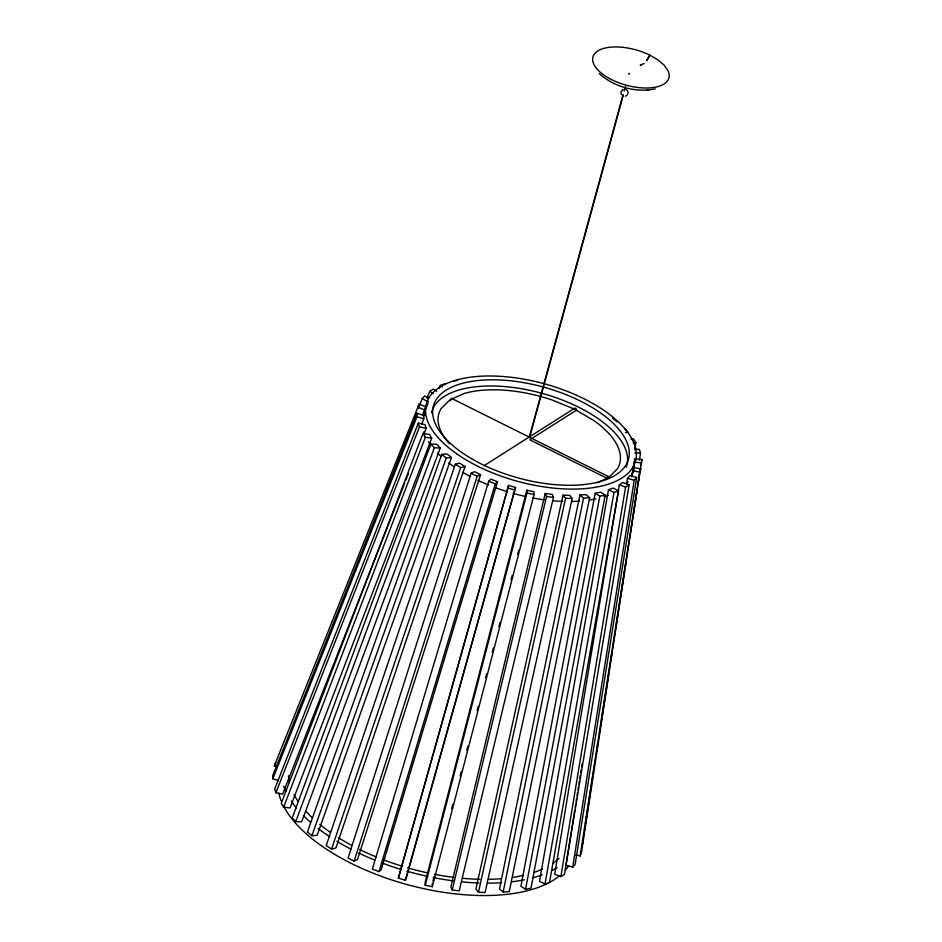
<?xml version="1.0" encoding="UTF-8"?>
<svg xmlns="http://www.w3.org/2000/svg" width="942" height="942" viewBox="0 0 942 942"><rect width="100%" height="100%" fill="white"/><g stroke="black" fill="none" stroke-linecap="round" stroke-linejoin="round"><path stroke-width="1.41" d="M278.22 780.482L272.78 778.798L272.803 775.337L417.012 413.244L423.818 415.351L423.794 418.813L421.616 424.277M272.78 778.798L416.976 416.717L417.012 413.244M582.957 843.243L582.992 839.769M633.342 470.823L634.72 458.648L641.867 459.519L581.402 852.757L580.142 855.913L575.915 855.053M529.251 437.406L529.934 437.641L529.227 437.441L623.015 94.812M450.158 400.691L451.583 398.395L529.286 437.135M607.154 478.96L608.438 476.652L608.379 478.183M631.764 476.522L633.931 467.55L640.96 468.986L639.7 472.142L580.142 855.913M632.023 476.063L634.272 461.545M633.248 471.907L633.931 467.55M583.663 835.424L584.111 832.516M584.558 829.619L585.006 826.711M585.465 823.814L585.912 820.906M586.36 818.009L587.702 809.296M588.385 804.939L588.832 802.042M589.28 799.134L589.727 796.237M590.175 793.329L590.622 790.432M591.081 787.524L591.529 784.627M591.976 781.719L592.648 777.362M593.095 774.465L593.554 771.557M594.002 768.66L594.449 765.752M594.897 762.855L595.344 759.947M595.791 757.05L596.251 754.142M596.698 751.245L598.04 742.532M598.723 738.175L599.171 735.278M599.618 732.37L600.066 729.473M600.513 726.565L600.961 723.668M601.42 720.76L601.867 717.863M602.315 714.954L602.986 710.598M603.433 707.701L603.893 704.793M604.34 701.896L604.788 698.988M605.235 696.091L605.682 693.182M606.13 690.286L607.708 680.124M608.155 677.216L608.603 674.319M609.05 671.411L609.509 668.514M609.957 665.605L610.404 662.709M610.852 659.8L612.206 651.099M612.877 646.742L613.324 643.833M613.772 640.937L614.219 638.028M614.679 635.132L615.126 632.223M615.573 629.327L616.021 626.418M616.468 623.522L618.046 613.36M618.494 610.463L618.941 607.555M619.389 604.646L619.848 601.75M620.295 598.841L620.743 595.945M621.19 593.036L622.768 582.886M623.215 579.978L623.663 577.081M624.11 574.173L624.558 571.276M625.017 568.367L626.359 559.654M626.807 556.757L627.254 553.849M627.937 549.504L628.385 546.596M628.832 543.699L629.28 540.79M629.727 537.894L630.186 534.985M630.634 532.089L631.081 529.18M631.529 526.272L632.2 521.927M632.647 519.018L633.106 516.122M633.554 513.213L634.001 510.317M634.449 507.408L634.896 504.512M635.344 501.603L635.803 498.707M636.25 495.798L636.698 492.901M638.276 482.74L638.723 479.831M639.171 476.935L639.618 474.026M640.065 471.13L640.513 468.221M640.972 465.324L641.867 459.519M574.75 810.155L565.989 865.215L572.701 867.17L575.15 864.426L636.674 477.523L629.951 475.569L627.513 478.324L626.583 484.117M575.209 807.259L575.668 804.362M576.127 801.454L576.586 798.557M577.046 795.66L577.505 792.764M577.976 789.867L578.435 786.97M578.894 784.074L579.354 781.177M579.813 778.269L580.272 775.372M580.731 772.475L581.202 769.579M581.661 766.682L582.121 763.785M572.701 867.17L634.225 480.279L636.674 477.523M639.394 460.332L640.548 453.067L639.359 449.393L635.12 449.24M619.365 484.73L554.673 874.282L560.867 876.661L564.423 874.412L629.115 484.871L622.921 482.481L619.365 484.73L625.559 487.12L629.115 484.871M560.867 876.661L625.559 487.12M634.684 449.946L635.885 442.693L633.507 438.925L630.81 439.078M608.485 489.746L539.495 881.382L544.982 884.114L549.539 882.418L618.541 490.782L613.042 488.062L608.485 489.746L613.984 492.478L618.541 490.782M544.982 884.114L613.984 492.478M595.191 493.219L520.926 886.316L525.554 889.283L530.97 888.212L605.247 495.103L600.619 492.136L595.191 493.219L599.83 496.187L605.247 495.103M525.554 889.283L599.83 496.187M579.907 495.021L499.519 888.93L503.146 892.027L509.269 891.591L589.657 497.694L586.018 494.585L579.907 495.021L583.534 498.13L589.657 497.694M503.146 892.027L583.534 498.13M563.069 495.127L475.934 889.142L478.454 892.262L485.095 892.486L572.23 498.471L569.71 495.351L563.069 495.127L565.6 498.247L572.23 498.471M478.454 892.262L565.6 498.247M545.206 493.514L450.877 886.952L452.231 889.966L459.178 890.849L553.507 497.411L552.165 494.385L545.206 493.514L546.56 496.54L452.231 889.966M526.861 490.229L425.125 882.407L425.254 885.233L432.307 886.728L534.055 494.55L533.914 491.736L526.861 490.229L527.002 493.055L425.254 885.233M432.908 881.064L434.015 876.802M451.713 808.601L452.819 804.338M460.191 775.925L461.297 771.663M466.82 750.338L467.927 746.076M477.147 710.562L478.253 706.3M485.625 677.875L486.731 673.612M492.266 652.3L493.361 648.037M498.895 626.724L500.002 622.462M511.059 579.836L512.165 575.574M517.7 554.261L518.807 549.987M624.134 90.597L624.958 87.736M529.581 437.535L623.298 94.977M624.452 90.726L625.618 86.476M398.372 878.179L508.598 485.389L515.533 487.473L406.379 877.756L405.307 880.264L398.372 878.179L508.598 485.389M405.307 880.264L515.533 487.473M488.698 481.232L372.384 869.03L378.99 871.633L381.239 869.525L497.564 481.727L490.947 479.125L488.698 481.232L495.315 483.835L497.564 481.727M378.99 871.633L495.315 483.835M471.118 473.249L348.069 858.08L354.157 861.106L357.513 859.493L480.561 474.674L474.474 471.636L471.118 473.249L477.205 476.287L480.561 474.674M354.157 861.106L477.205 476.287M451.536 399.573L451.583 398.395M455.316 464.206L326.191 845.633L331.572 849.013L335.917 847.953L465.03 466.537L459.661 463.158L455.316 464.206L460.697 467.597L465.03 466.537M331.572 849.013L460.697 467.597M441.751 454.374L307.398 832.092L311.908 835.707L317.113 835.26L451.465 457.541L446.955 453.926L441.751 454.374L446.261 458L451.465 457.541M311.908 835.707L446.261 458M430.859 444.047L292.267 817.844L295.764 821.601L301.664 821.789L440.255 447.992L436.758 444.235L430.859 444.047L434.356 447.803L440.255 447.992M295.764 821.601L434.356 447.803M439.266 388.186L440.314 385.443L444.871 383.747M422.97 433.532L281.258 803.349L283.648 807.129L290.042 807.965L431.742 438.148L429.364 434.368L422.97 433.532L425.348 437.312L431.742 438.148M283.648 807.129L425.348 437.312M427.044 398.195L429.729 391.354L433.285 389.105L436.794 391.283M424.053 433.779L426.196 428.327L425.007 424.642L418.295 423.158L274.711 789.031L275.9 792.717L282.612 794.2L404.766 482.928M424.159 412.349L425.242 409.617M275.9 792.717L419.496 426.832L418.295 423.158M405.837 480.196L408.522 473.379M277.042 766.894L274.358 765.822L275.617 762.655M419.143 404.083L417.883 407.238L424.583 409.911L425.843 406.756L419.143 404.083L274.358 765.822M386.244 488.933L387.88 484.824M403.117 446.543L404.754 442.446M406.932 436.982L408.569 432.873M410.747 427.409L412.372 423.311M418.366 408.275L422.181 398.702L424.618 395.946L428.445 397.865M423.111 415.563L428.009 403.258M424.465 415.552L425.548 412.808M422.405 415.363L425.843 406.756M622.909 89.396L620.955 91.704L621.437 94.683M483.894 465.807L527.755 437.971M528.98 437.206L574.29 408.451M531.182 438.89L576.304 410.253M596.745 482.881L608.544 477.688L617.516 468.692A93.811 43.756 15.3 0 0 593.354 420.214L575.633 409.864M625.394 96.19C628.338 95.542 629.068 91.033 626.348 89.62M453.597 381.121L457.671 380.309M599.265 73.582C614.102 86.935 635.685 92.917 655.267 88.901M625.488 432.602L627.984 432.178L624.487 428.422M633.189 442.858L635.885 442.693M647.201 90.149L647.955 90.149M634.908 452.867L640.548 453.067M634.684 462.122L641.832 462.981M546.56 496.54L553.507 497.411M632.671 470.706L639.7 472.142M527.002 493.055L534.055 494.55M419.496 426.832L426.196 428.327M627.513 478.324L634.225 480.279M507.514 487.897L514.462 489.981M416.976 416.717L423.794 418.813M574.373 409.122L552.306 400.044A93.811 43.756 15.3 0 0 464.347 393.438L449.958 399.773L440.986 408.769A93.811 43.756 15.3 0 0 449.475 443.753M641.49 65.61L640.23 65.092L644.14 63.479M530.511 437.747L608.579 476.664M529.769 439.784L607.084 478.324M422.181 398.702L428.551 401.893M429.729 391.354L433.249 393.532M440.314 385.443L442.375 387.021M612.583 418.224L617.092 421.851M432.178 883.914L432.307 886.728M568.662 865.816A152.321 71.039 15.3 0 1 565.53 870.019M559.536 875.848A152.321 71.039 15.3 0 1 412.737 886.057A152.321 71.039 15.3 0 1 283.201 805.363M281.352 801.277A152.321 71.039 15.3 0 1 278.82 793.176M557.075 867.653A152.321 71.039 15.3 0 1 552.495 870.278M542.05 874.883A152.321 71.039 15.3 0 1 532.312 877.944M524.447 879.769A152.321 71.039 15.3 0 1 511.706 881.794M501.603 882.713A152.321 71.039 15.3 0 1 487.662 883.16M478.96 883.007A152.321 71.039 15.3 0 1 461.721 881.83M453.232 880.841A152.321 71.039 15.3 0 1 433.19 877.555M427.597 876.39A152.321 71.039 15.3 0 1 406.862 871.173M401.386 869.56A152.321 71.039 15.3 0 1 382.381 863.096M374.257 859.905A152.321 71.039 15.3 0 1 358.643 852.993M350.871 849.119A152.321 71.039 15.3 0 1 336.906 841.3M329.806 836.814A152.321 71.039 15.3 0 1 318.113 828.477M310.33 822.083A152.321 71.039 15.3 0 1 303.406 815.584M296.518 808.001A152.321 71.039 15.3 0 1 291.302 801.03M285.921 791.633A152.321 71.039 15.3 0 1 283.707 786.193M558.995 858.433A145.009 67.636 15.3 0 1 553.225 863.072M542.462 869.089A145.009 67.636 15.3 0 1 534.173 872.339M523.399 875.365A145.009 67.636 15.3 0 1 512.413 877.426M500.673 878.745A145.009 67.636 15.3 0 1 488.427 879.322M479.878 879.298A145.009 67.636 15.3 0 1 462.663 878.309M454.327 877.426A145.009 67.636 15.3 0 1 434.521 874.306M427.48 872.857A145.009 67.636 15.3 0 1 407.639 867.853M402.034 866.181A145.009 67.636 15.3 0 1 382.947 859.599M376.27 856.949A145.009 67.636 15.3 0 1 359.679 849.484M351.837 845.469A145.009 67.636 15.3 0 1 338.249 837.579M330.336 832.339A145.009 67.636 15.3 0 1 319.727 824.332M312.391 817.88A145.009 67.636 15.3 0 1 305.62 810.956M298.237 801.618A145.009 67.636 15.3 0 1 294.022 794.648M289.394 782.449A145.009 67.636 15.3 0 1 288.44 775.761M628.067 481.833A108.448 50.574 15.3 0 1 626.253 484.035M608.297 495.386A108.448 50.574 15.3 0 1 604.058 496.834M595.874 498.93A108.448 50.574 15.3 0 1 590.069 499.978M579.542 501.12A108.448 50.574 15.3 0 1 571.358 501.462M562.786 501.356A108.448 50.574 15.3 0 1 552.707 500.732M544.158 499.778A108.448 50.574 15.3 0 1 532.56 497.929M525.495 496.481A108.448 50.574 15.3 0 1 513.084 493.384M507.608 491.795A108.448 50.574 15.3 0 1 495.362 487.662M488.498 485A108.448 50.574 15.3 0 1 477.935 480.361M470.199 476.475A108.448 50.574 15.3 0 1 462.675 472.248M453.467 466.325A108.448 50.574 15.3 0 1 448.745 462.863M441.221 456.587A108.448 50.574 15.3 0 1 437.453 452.949M429.988 444.082A108.448 50.574 15.3 0 1 428.445 441.798M424.677 434.639A108.448 50.574 15.3 0 1 423.688 432.001M423.135 415.705A108.448 50.574 15.3 0 1 425.537 410.288M633.012 466.796A108.448 50.574 15.3 0 1 631.517 475.533M431.507 412.82A101.135 47.171 15.3 0 1 542.898 393.568A101.135 47.171 15.3 0 1 626.194 467.279M573.913 409.334A1.448 1.177 57.6 0 1 575.668 408.451A1.448 1.177 57.6 0 1 576.057 410.736M628.75 73.641L629.456 73.841L628.785 73.606M649.768 55.107L646.589 60.7L650.098 55.307L657.763 59.77L663.922 64.951L667.831 70.309A39.046 18.216 15.3 0 1 641.172 87.818A39.611 18.475 15.3 0 1 594.025 64.645A39.046 18.216 15.3 0 1 620.672 47.135A39.588 18.463 15.3 0 1 649.768 55.107M461.851 452.501A101.135 47.171 15.3 0 0 626.089 464.842A101.135 47.171 15.3 0 0 504.9 380.285A101.135 47.171 15.3 0 0 461.851 452.501M456.858 453.95A108.448 50.574 15.3 0 0 632.977 467.173A108.448 50.574 15.3 0 0 503.016 376.506A108.448 50.574 15.3 0 0 456.858 453.95"/></g></svg>
